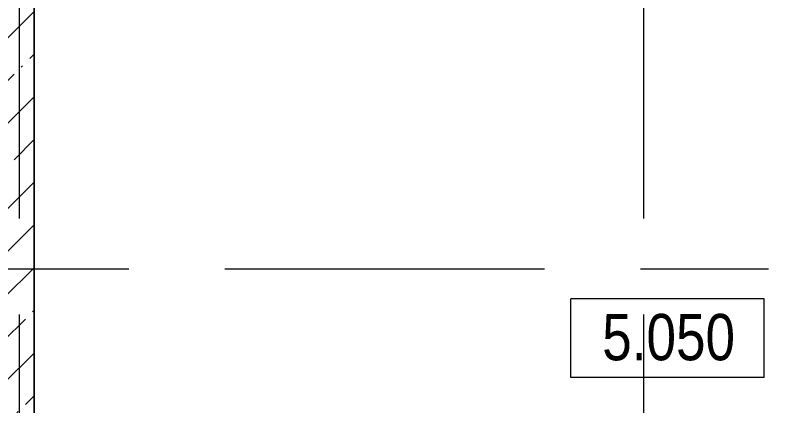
# Model space of a CAD drawing. Header units: millimetres. Extents: x 48966 to 155647, y -43515 to 26217.
# Drawn here: x 91894 to 99464, y 18160 to 22041 of the extents above; entities that cross this region are included whole.
import ezdxf

# ---------------------------------------------------------------- set-up
doc = ezdxf.new("R2010")
doc.units = ezdxf.units.MM
doc.linetypes.add('Осевые', pattern=[6350, 1270, -952.5, 3175, -952.5])
for name, color, linetype, lineweight in [('Марки помещений', 7, 'Continuous', 9), ('Оси-2', 7, 'Осевые', 9), ('Перекрытия', 7, 'Continuous', 9), ('Стены-1', 7, 'Continuous', 18), ('Штриховка разреза-1', 7, 'Continuous', 9)]:
    doc.layers.add(name, color=color, linetype=linetype, lineweight=lineweight)
doc.styles.add('Arial Narrow_1', font='Arial Narrow.ttf', dxfattribs={"height": 460})

# ---------------------------------------------------------------- blocks, each defined once
blk = doc.blocks.new('Марка помещения_Р - Марка помещения-4575829-План 5-го этажа на отм_ _12_600')
at = {"layer": 'Марки помещений'}
for p, q in [((-4.79375, -1.95625), (-4.79375, 1.95625)), ((4.79375, 1.95625), (-4.79375, 1.95625)), ((4.79375, -1.95625), (4.79375, 1.95625)), ((4.79375, -1.95625), (-4.79375, -1.95625))]:
    blk.add_line(p, q, dxfattribs=at)

msp = doc.modelspace()

# ---------------------------------------------------------------- hatches: boundary and pattern name
at = {"layer": 'Штриховка разреза-1'}
h = msp.add_hatch(dxfattribs=at)
h.set_pattern_fill('FP_2', color=256, style=0, pattern_type=2)
h.set_pattern_definition([(45, (0, 0), (-424.264, 424.264), [600, -100, 20, -100]), (45, (0, 424), (-424.264, 424.264), [])])
h.paths.add_polyline_path([(92081.6, 11567.1), (92081.6, 23567.1), (91781.6, 23567.1), (91781.6, 11567.1)], flags=0)

# ---------------------------------------------------------------- linework, layer by layer
at = {"layer": 'Оси-2'}
for p, q in [((91931.6, 25417.1), (91931.6, -41737.8)), ((98131.6, 25417.1), (98131.6, -41737.8)), ((150171.6, 19517.1), (50565.6, 19517.1))]:
    msp.add_line(p, q, dxfattribs=at)
at = {"layer": 'Перекрытия'}
msp.add_line((92081.6, 23567.1), (92081.6, 11867.1), dxfattribs=at)
at = {"layer": 'Стены-1'}
msp.add_line((92081.6, 11867.1), (92081.6, 23567.1), dxfattribs=at)

# ---------------------------------------------------------------- block references
at = {"layer": 'Марки помещений', "xscale": 199.9999999999999, "yscale": 199.9999999999999, "zscale": 199.9999999999999}
msp.add_blockref('Марка помещения_Р - Марка помещения-4575829-План 5-го этажа на отм_ _12_600', (98369.5, 18830.6), dxfattribs=at)

# ---------------------------------------------------------------- texts
at = {"layer": 'Марки помещений', "insert": (97721.6, 19072.5), "char_height": 460, "width": 1587.341, "attachment_point": 1, "style": 'Arial Narrow_1'}
msp.add_mtext('5.050', dxfattribs=at)

doc.saveas('drawing.dxf')
